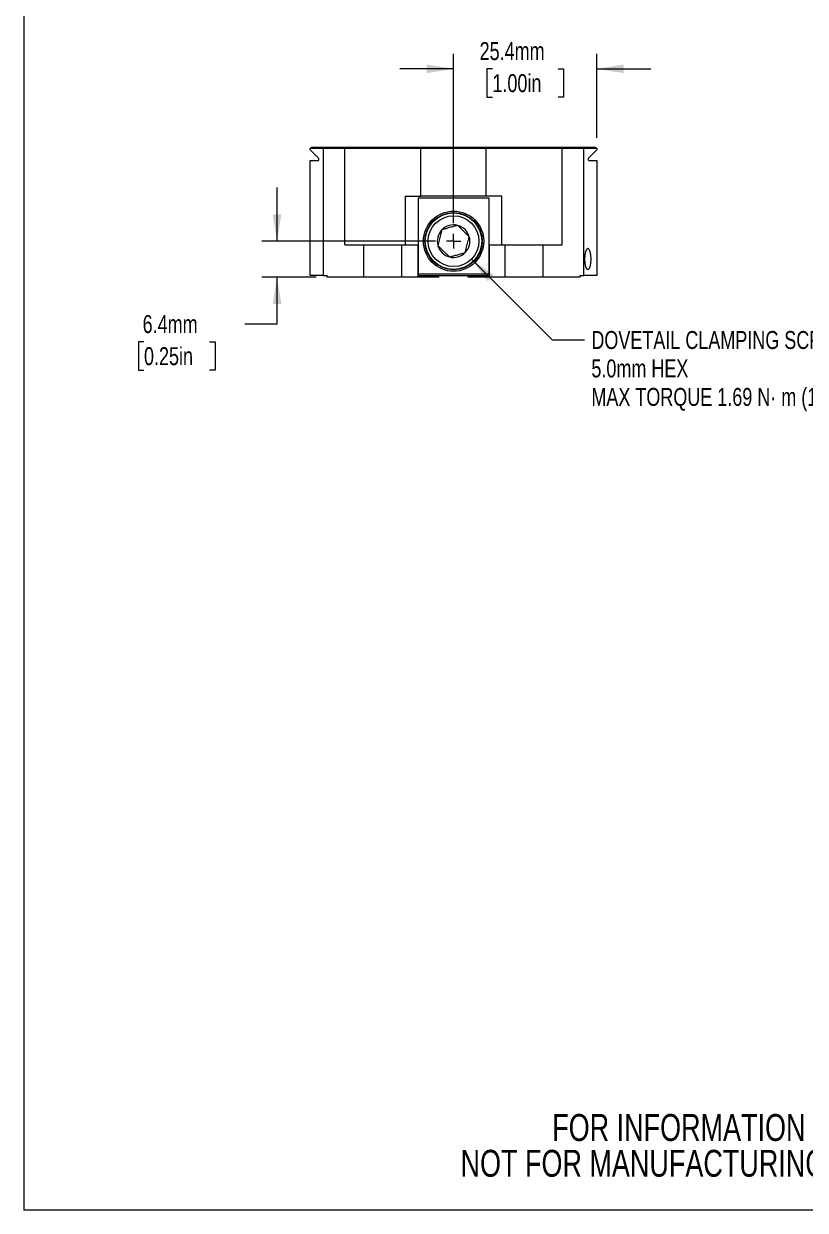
# Model space of a CAD drawing. Header units: millimetres. Extents: x 2 to 278, y 1 to 215.
# Drawn here: x 1.6 to 93.8, y 0.9 to 141 of the extents above; entities that cross this region are included whole.
import ezdxf

# ---------------------------------------------------------------- set-up
doc = ezdxf.new("R2010")
doc.units = ezdxf.units.MM
doc.styles.add('SLDTEXTSTYLE0', font='TXT', dxfattribs={"width": 0.75})
doc.dimstyles.new('SLDDIMSTYLE1', dxfattribs={"dimtxt": 2.116667, "dimasz": 3.175, "dimexe": 0, "dimexo": 0.0625, "dimgap": 0.529167, "dimtad": 0, "dimtih": 1, "dimtoh": 1, "dimdec": 1, "dimlfac": 1.5, "dimrnd": 1e-09, "dimzin": 12, "dimdsep": 46, "dimtxsty": 'SLDTEXTSTYLE0', "dimsah": 1, "dimcen": 0.09, "dimadec": 0, "dimazin": 3, "dimtfac": 1, "dimtdec": 1, "dimtmove": 0, "dimatfit": 0, "dimfxl": 1, "dimfrac": 2, "dimtolj": 1, "dimtzin": 12, "dimarcsym": 0})
doc.dimstyles.new('SLDDIMSTYLE3', dxfattribs={"dimtxt": 2.116667, "dimasz": 3.175, "dimexe": 0, "dimexo": 0.0625, "dimgap": 0.529167, "dimtad": 0, "dimtih": 1, "dimtoh": 1, "dimdec": 1, "dimlfac": 1.5, "dimrnd": 1e-09, "dimzin": 12, "dimdsep": 46, "dimtxsty": 'SLDTEXTSTYLE0', "dimsah": 1, "dimcen": 0, "dimadec": 0, "dimazin": 3, "dimtfac": 1, "dimtdec": 1, "dimtofl": 0, "dimtmove": 0, "dimatfit": 3, "dimfxl": 1, "dimfrac": 2, "dimtolj": 1, "dimtzin": 12, "dimarcsym": 0})

# ---------------------------------------------------------------- blocks, each defined once
blk = doc.blocks.new('SW_NOTE_2')
at = {"color": 0, "linetype": 'Continuous', "lineweight": 0, "char_height": 3.175, "attachment_point": 2, "style": 'SLDTEXTSTYLE0'}
for s, insert in [('FOR INFORMATION ONLY', (25.05, 4.09)), ('NOT FOR MANUFACTURING PURPOSES', (25.38, -0.14))]:
    blk.add_mtext(s, dxfattribs=dict(at, insert=insert))
blk = doc.blocks.new('_D_13')
at = {"color": 9, "linetype": 'Continuous', "lineweight": 18}
for p, q in [((52.31, 117.46), (52.31, 137.47)), ((69.22, 127.55), (69.22, 137.47)), ((52.31, 135.69), (45.96, 135.69)), ((56.89, 135.69), (56.24, 135.69)), ((56.24, 135.69), (56.24, 132.33)), ((64.64, 135.69), (65.29, 135.69)), ((65.29, 135.69), (65.29, 132.33)), ((69.22, 135.69), (75.57, 135.69)), ((56.24, 132.33), (56.89, 132.33)), ((65.29, 132.33), (64.64, 132.33))]:
    blk.add_line(p, q, dxfattribs=at)
for points in [[(52.31, 135.69), (49.13, 136.2), (49.13, 135.18)], [(69.22, 135.69), (72.4, 135.18), (72.4, 136.2)]]:
    blk.add_solid(points, dxfattribs=at)
at = {"color": 9, "linetype": 'Continuous', "lineweight": 18, "char_height": 2.117, "attachment_point": 1, "style": 'SLDTEXTSTYLE0'}
for s, insert in [('25.4mm', (55.38, 138.85)), ('1.00in', (56.89, 135.06))]:
    blk.add_mtext(s, dxfattribs=dict(at, insert=insert))
blk = doc.blocks.new('_D_14')
at = {"color": 9, "linetype": 'Continuous', "lineweight": 18}
for p, q in [((31.47, 115.34), (31.47, 121.69)), ((50.19, 115.34), (29.69, 115.34)), ((36.1, 111.11), (29.69, 111.11)), ((31.47, 105.57), (31.47, 111.11)), ((27.66, 105.57), (31.47, 105.57)), ((15.77, 103.46), (15.12, 103.46)), ((15.12, 103.46), (15.12, 100.09)), ((23.52, 103.46), (24.17, 103.46)), ((24.17, 103.46), (24.17, 100.09)), ((15.12, 100.09), (15.77, 100.09)), ((24.17, 100.09), (23.52, 100.09))]:
    blk.add_line(p, q, dxfattribs=at)
for points in [[(31.47, 115.34), (31.98, 118.52), (30.96, 118.52)], [(31.47, 111.11), (30.96, 107.93), (31.98, 107.93)]]:
    blk.add_solid(points, dxfattribs=at)
at = {"color": 9, "linetype": 'Continuous', "lineweight": 18, "char_height": 2.117, "attachment_point": 1, "style": 'SLDTEXTSTYLE0'}
for s, insert in [('6.4mm', (15.61, 106.61)), ('0.25in', (15.77, 102.82))]:
    blk.add_mtext(s, dxfattribs=dict(at, insert=insert))
blk = doc.blocks.new('_D_15')
at = {"color": 9, "linetype": 'Continuous', "lineweight": 18}
for p, q in [((54.43, 113.22), (63.96, 103.69)), ((63.96, 103.69), (67.77, 103.69))]:
    blk.add_line(p, q, dxfattribs=at)
blk.add_solid([(54.43, 113.22), (56.31, 110.62), (57.03, 111.33)], dxfattribs=at)
at = {"color": 9, "linetype": 'Continuous', "lineweight": 18, "attachment_point": 1, "style": 'SLDTEXTSTYLE0'}
for s, insert, char_height in [('DOVETAIL CLAMPING SCREW', (68.57, 104.73), 2.1167), ('5.0mm HEX', (68.57, 101.37), 2.117), ('MAX TORQUE 1.69 N· m (15 in·lbs)', (68.57, 98.01), 2.1167)]:
    blk.add_mtext(s, dxfattribs=dict(at, insert=insert, char_height=char_height))
blk = doc.blocks.new('SW_CENTERMARKSYMBOL_24')
at = {"color": 0, "linetype": 'Continuous', "lineweight": 0}
for q in [(-0.85, 0), (0, 0.85), (0, -0.85), (0.85, 0)]:
    blk.add_line((0, 0), q, dxfattribs=at)

msp = doc.modelspace()

# ---------------------------------------------------------------- linework, layer by layer
at = {"color": 7, "linetype": 'Continuous', "lineweight": 18}
for p, q in [((1.579, 214.645), (1.579, 0.903)), ((35.39, 126.28), (35.559, 126.45)), ((36.914, 126.28), (35.39, 126.28)), ((35.39, 126.13), (35.39, 126.28)), ((36.373, 125.147), (35.39, 126.13)), ((35.559, 126.45), (37.043, 126.45)), ((36.914, 126.28), (37.043, 126.45)), ((36.914, 126.28), (36.914, 111.277)), ((39.487, 126.28), (36.914, 126.28)), ((37.043, 126.45), (39.318, 126.45)), ((39.487, 126.28), (39.318, 126.45)), ((39.318, 126.45), (48.631, 126.45)), ((39.487, 114.918), (39.487, 126.28)), ((48.462, 126.28), (39.487, 126.28)), ((48.462, 126.28), (48.631, 126.45)), ((48.462, 120.675), (48.462, 126.28)), ((56.15, 126.28), (48.462, 126.28)), ((48.631, 126.45), (55.98, 126.45)), ((56.15, 126.28), (55.98, 126.45)), ((55.98, 126.45), (65.294, 126.45)), ((56.15, 120.675), (56.15, 126.28)), ((65.124, 126.28), (56.15, 126.28)), ((65.294, 126.45), (65.124, 126.28)), ((65.124, 114.918), (65.124, 126.28)), ((67.698, 126.28), (65.124, 126.28)), ((65.294, 126.45), (67.568, 126.45)), ((67.568, 126.45), (67.698, 126.28)), ((67.568, 126.45), (69.053, 126.45)), ((67.698, 111.277), (67.698, 126.28)), ((69.222, 126.28), (67.698, 126.28)), ((69.222, 126.13), (68.239, 125.147)), ((69.053, 126.45), (69.222, 126.28)), ((69.222, 126.28), (69.222, 126.13)), ((35.39, 111.277), (35.39, 124.858)), ((35.39, 124.858), (36.253, 124.858)), ((68.359, 124.858), (69.222, 124.858)), ((69.222, 124.858), (69.222, 111.277)), ((46.621, 114.918), (46.621, 120.675)), ((46.621, 120.675), (48.462, 120.675)), ((56.15, 120.675), (48.462, 120.675)), ((57.99, 120.675), (56.15, 120.675)), ((57.99, 114.918), (57.99, 120.675)), ((48.115, 120.421), (48.115, 111.447)), ((56.497, 120.421), (48.115, 120.421)), ((56.497, 111.447), (56.497, 120.421)), ((39.487, 114.918), (41.731, 114.918)), ((41.731, 111.108), (41.731, 114.918)), ((41.731, 114.918), (46.218, 114.918)), ((46.218, 111.108), (46.218, 114.918)), ((46.218, 114.918), (48.073, 114.918)), ((48.073, 114.918), (48.073, 111.108)), ((56.539, 111.108), (56.539, 114.918)), ((56.539, 114.918), (58.393, 114.918)), ((58.393, 111.108), (58.393, 114.918)), ((58.393, 114.918), (62.881, 114.918)), ((62.881, 111.108), (62.881, 114.918)), ((62.881, 114.918), (65.124, 114.918)), ((56.539, 113.953), (56.497, 113.953)), ((48.073, 112.971), (48.115, 112.971)), ((48.115, 112.446), (48.073, 112.446)), ((56.497, 112.497), (56.539, 112.497)), ((56.539, 112.446), (56.497, 112.446)), ((36.914, 111.277), (35.39, 111.277)), ((36.914, 111.277), (37.371, 111.277)), ((37.371, 111.108), (37.371, 111.277)), ((41.731, 111.108), (37.371, 111.108)), ((46.218, 111.108), (41.731, 111.108)), ((48.073, 111.108), (46.218, 111.108)), ((48.073, 111.277), (56.539, 111.277)), ((50.579, 111.108), (48.073, 111.108)), ((56.497, 111.447), (48.115, 111.447)), ((50.579, 111.108), (50.579, 111.277)), ((54.033, 111.108), (54.033, 111.277)), ((56.539, 111.108), (54.033, 111.108)), ((58.393, 111.108), (56.539, 111.108)), ((62.881, 111.108), (58.393, 111.108)), ((67.241, 111.108), (62.881, 111.108)), ((67.241, 111.108), (67.241, 111.277)), ((67.241, 111.277), (67.698, 111.277)), ((69.222, 111.277), (67.698, 111.277)), ((277.989, 0.903), (1.579, 0.903))]:
    msp.add_line(p, q, dxfattribs=at)
at = {"color": 8, "linetype": 'Continuous', "lineweight": 18}
for p, q in [((48.073, 112.152), (48.115, 112.152)), ((56.497, 112.152), (56.539, 112.152)), ((48.073, 111.571), (48.115, 111.571)), ((56.497, 111.571), (56.539, 111.571))]:
    msp.add_line(p, q, dxfattribs=at)
at = {"color": 7, "linetype": 'Continuous', "lineweight": 18}
for radius in [3.556, 3.387, 3.333, 3]:
    msp.add_circle((52.306, 115.341), radius, dxfattribs=at)
for centre, radius, start, end in [((36.253, 125.027), 0.169, 270, 45), ((68.359, 125.027), 0.169, 135, 270), ((52.306, 115.341), 1.925, 135.47345, 195.47345), ((52.306, 115.341), 1.925, 75.47345, 135.47345), ((52.306, 115.341), 1.925, 15.47345, 75.47345), ((52.306, 115.341), 1.925, 315.47345, 15.47345), ((52.306, 115.341), 1.925, 195.47345, 255.47345), ((52.306, 115.341), 1.925, 255.47345, 315.47345)]:
    msp.add_arc(centre, radius, start, end, dxfattribs=at)
msp.add_ellipse((68.152, 113.225), major_axis=(0, 1.287), ratio=0.2679492, dxfattribs=at)
for points, knots in [([(50.934, 116.691), (50.91, 116.6), (50.861, 116.41), (50.781, 116.102), (50.698, 115.779), (50.614, 115.456), (50.531, 115.138), (50.479, 114.934), (50.451, 114.828)], [0, 0, 0, 0, 0.1556213, 0.3222293, 0.4937628, 0.6539897, 0.8195265, 1, 1, 1, 1]), ([(52.789, 117.204), (52.662, 117.169), (52.469, 117.116), (52.194, 117.04), (51.952, 116.973), (51.676, 116.896), (51.4, 116.82), (51.151, 116.751), (51.007, 116.711), (50.934, 116.691)], [0, 0, 0, 0, 0.2160434, 0.3272046, 0.4398674, 0.593424, 0.752109, 0.8754861, 1, 1, 1, 1]), ([(54.161, 115.855), (54.067, 115.947), (53.924, 116.088), (53.72, 116.288), (53.541, 116.464), (53.338, 116.664), (53.133, 116.866), (52.949, 117.047), (52.842, 117.152), (52.789, 117.204)], [0, 0, 0, 0, 0.2160434, 0.3279911, 0.4398641, 0.5934209, 0.7521086, 0.8760092, 1, 1, 1, 1]), ([(53.678, 113.992), (53.705, 114.098), (53.757, 114.299), (53.84, 114.617), (53.923, 114.936), (54.007, 115.263), (54.087, 115.571), (54.137, 115.763), (54.161, 115.855)], [0, 0, 0, 0, 0.18047315, 0.34102369, 0.50623135, 0.67244628, 0.84437839, 1, 1, 1, 1]), ([(50.451, 114.828), (50.545, 114.736), (50.688, 114.595), (50.892, 114.395), (51.07, 114.219), (51.274, 114.018), (51.479, 113.817), (51.663, 113.636), (51.77, 113.531), (51.823, 113.478)], [0, 0, 0, 0, 0.2160438, 0.3279915, 0.4398645, 0.5934209, 0.752109, 0.8760096, 1, 1, 1, 1]), ([(51.823, 113.478), (51.95, 113.514), (52.143, 113.567), (52.418, 113.643), (52.66, 113.71), (52.936, 113.786), (53.212, 113.863), (53.461, 113.932), (53.605, 113.972), (53.678, 113.992)], [0, 0, 0, 0, 0.2160433, 0.3272045, 0.4398675, 0.5934215, 0.7521089, 0.875486, 1, 1, 1, 1])]:
    msp.add_open_spline(points, degree=3, knots=knots, dxfattribs=at)

# ---------------------------------------------------------------- block references
at = {"color": 9, "linetype": 'Continuous', "lineweight": 0}
msp.add_blockref('SW_CENTERMARKSYMBOL_24', (52.306, 115.341), dxfattribs=at)
at = {"color": 7, "linetype": 'Continuous', "lineweight": 0}
msp.add_blockref('SW_NOTE_2', (58.62, 8.178), dxfattribs=at)

# ---------------------------------------------------------------- dimensions: what is measured, and where the dimension line sits
at = {"color": 9, "linetype": 'Continuous', "lineweight": 18}
dim = msp.add_linear_dim(base=(69.222, 135.692), p1=(52.306, 116.188), p2=(69.222, 126.28), dimstyle='SLDDIMSTYLE1', dxfattribs=at)
dim.commit()
dim.dimension.update_dxf_attribs({"geometry": '_D_13', "text_midpoint": (60.764, 135.692), "dimtype": 160})
dim = msp.add_linear_dim(base=(31.469, 111.108), p1=(51.459, 115.341), p2=(37.371, 111.108), angle=90, dimstyle='SLDDIMSTYLE1', dxfattribs=at)
dim.commit()
dim.dimension.update_dxf_attribs({"geometry": '_D_14', "text_midpoint": (31.469, 105.567), "dimtype": 160})
dim = msp.add_diameter_dim_2p(p1=(50.185, 117.463), p2=(54.427, 113.22), text='DOVETAIL CLAMPING SCREW\\P5.0mm HEX\\PMAX TORQUE 1.69 N· m (15 in·lbs)', dimstyle='SLDDIMSTYLE3', override={"dimpost": '<>'}, dxfattribs=at)
dim.commit()
dim.dimension.update_dxf_attribs({"geometry": '_D_15', "text_midpoint": (91.284, 103.686), "dimtype": 163})

doc.saveas('drawing.dxf')
